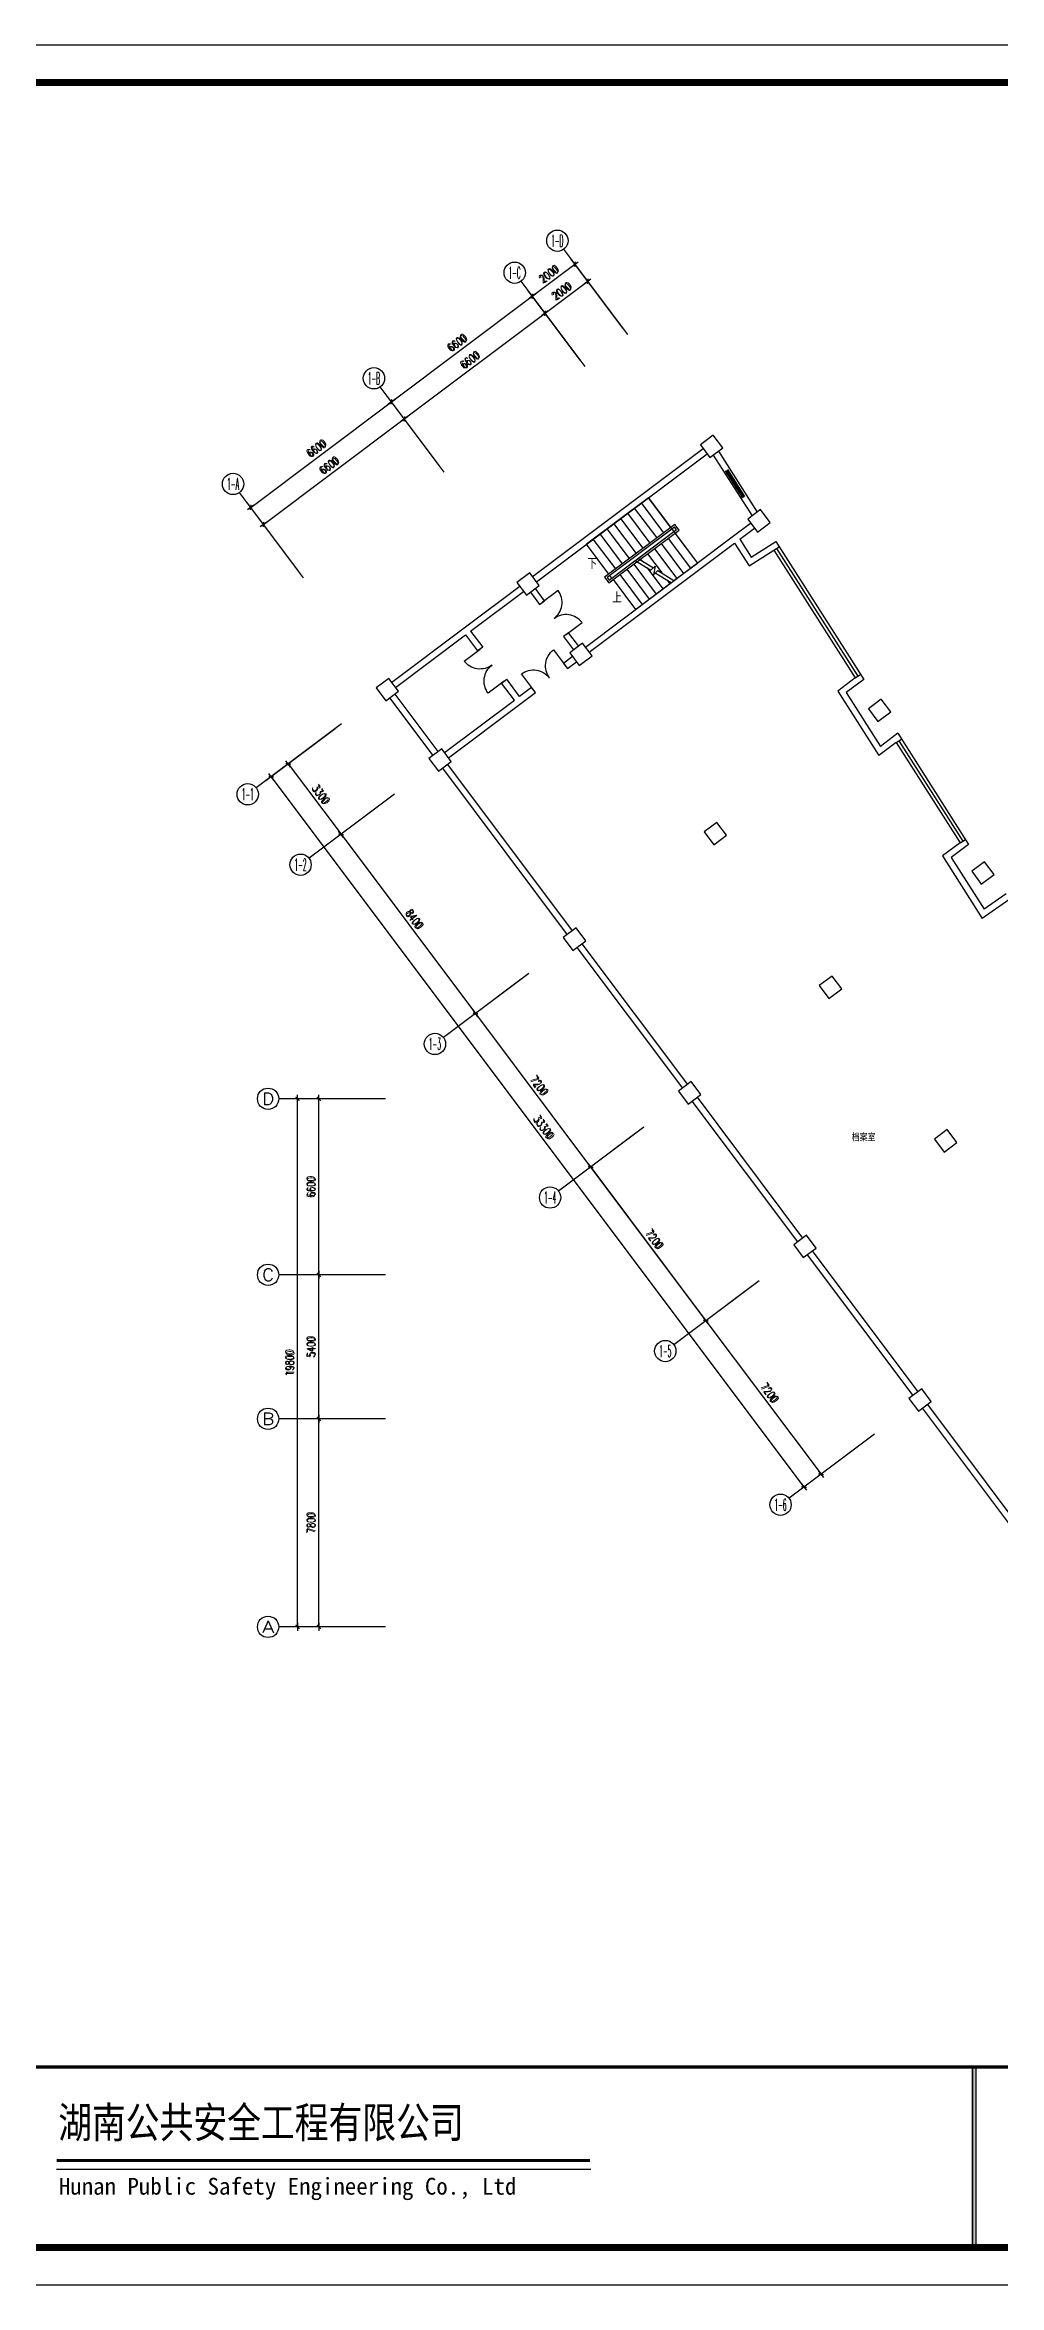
# Model space of a CAD drawing. Extents: x -149393 to 1177518, y -366685 to 296590.
# Drawn here: x 915555 to 951346, y 212582 to 296590 of the extents above; entities that cross this region are included whole.
import ezdxf
from ezdxf.enums import TextEntityAlignment as Align

# ---------------------------------------------------------------- set-up
doc = ezdxf.new("R2010")
doc.units = 0
doc.header["$LTSCALE"] = 1000
doc.header["$MEASUREMENT"] = 0
doc.layers.get('0').update_dxf_attribs({"linetype": 'CONTINUOUS'})
doc.layers.get('Defpoints').update_dxf_attribs({"linetype": 'CONTINUOUS'})
for name, color, linetype in [('ABDE_DENG', 4, 'CONTINUOUS'), ('AXIS', 3, 'CONTINUOUS'), ('AXIS_TEXT', 7, 'CONTINUOUS'), ('COLUMN', 9, 'CONTINUOUS'), ('PUB_TITLE', 253, 'CONTINUOUS'), ('STAIR', 2, 'CONTINUOUS'), ('TEL_SYMB', 3, 'CONTINUOUS'), ('TEL_TEXT', 7, 'CONTINUOUS'), ('WALL', 9, 'CONTINUOUS'), ('WINDOW', 4, 'CONTINUOUS'), ('图层3', 250, 'CONTINUOUS')]:
    doc.layers.add(name, color=color, linetype=linetype)
doc.styles.add('-黑体', font='simhei.ttf', dxfattribs={"width": 0.8})
doc.styles.add('_TCH_AXIS', font='COMPLEX', dxfattribs={"bigfont": 'GBCBIG'})
doc.styles.add('_TCH_DIM', font='SIMPLEX', dxfattribs={"bigfont": 'GBCBIG'})
doc.styles.add('_TCH_DIM_T3', font='SIMPLEX', dxfattribs={"width": 0.705882, "bigfont": 'GBCBIG'})
doc.styles.add('_TEL_DIM', font='', dxfattribs={"width": 0.8, "height": 3.5})
doc.styles.add('BAO', font='simhei.ttf', dxfattribs={"height": 20})
doc.styles.add('COMPLEX', font='COMPLEX')
doc.styles.add('DIM_FONT', font='SIMPLEX.shx', dxfattribs={"width": 0.8})
doc.styles.get('_TEL_DIM').set_extended_font_data('SimSun')
doc.dimstyles.new('_TCH_ARCH&&100', dxfattribs={"dimtxt": 297.5, "dimasz": 100, "dimexe": 250, "dimexo": 300, "dimgap": 126.25, "dimtad": 1, "dimdec": 0, "dimzin": 0, "dimdsep": 46, "dimtxsty": '_TCH_DIM_T3', "dimblk": 'ARCHTICK', "dimcen": 0.09, "dimclrt": 7, "dimazin": 2, "dimtfac": 1, "dimtdec": 0, "dimtix": 1, "dimtmove": 2, "dimatfit": 3, "dimfxl": 1, "dimtolj": 1, "dimtzin": 0, "dimarcsym": 0})
doc.dimstyles.new('DIMN', dxfattribs={"dimtxt": 300, "dimasz": 1, "dimexe": 250, "dimexo": 300, "dimgap": 150, "dimtad": 1, "dimdec": 0, "dimdsep": 46, "dimtxsty": 'DIM_FONT', "dimblk": '_DIMX', "dimcen": 2.5, "dimclrt": 7, "dimadec": 0, "dimazin": 0, "dimtfac": 1, "dimtdec": 0, "dimtix": 1, "dimtmove": 2, "dimatfit": 3, "dimldrblk": '_DIMX', "dimfxl": 1, "dimtolj": 1, "dimarcsym": 0})

# ---------------------------------------------------------------- blocks, each defined once
blk = doc.blocks.new('_DIMX')
blk.add_line((-150, 0), (150, 0))
at = {"const_width": 50}
blk.add_lwpolyline([(-70, -70), (70, 70)], dxfattribs=at)
blk = doc.blocks.new('_ArchTick')
at = {"color": 0, "linetype": 'ByBlock', "const_width": 0.4}
blk.add_lwpolyline([(-0.5, -0.5), (0.5, 0.5)], dxfattribs=at)
blk = doc.blocks.new('*D486')
at = {"layer": 'AXIS', "color": 0, "lineweight": -2, "transparency": 16777216}
for p, q in [((934316, 286524), (935916, 287724)), ((937236, 285964), (935766, 287924)), ((935636, 284764), (934166, 286724))]:
    blk.add_line(p, q, dxfattribs=at)
at = {"layer": 'Defpoints', "color": 0, "transparency": 16777216}
for p in [(935916, 287724), (937416, 285724), (935816, 284524)]:
    blk.add_point(p, dxfattribs=at)
at = {"layer": 'AXIS', "color": 0, "lineweight": -2, "transparency": 16777216, "xscale": 100, "yscale": 100, "zscale": 100}
for p, rotation in [((935916, 287724), 36.87000000000068), ((934316, 286524), 216.8700000000007)]:
    blk.add_blockref('_ArchTick', p, dxfattribs=dict(at, rotation=rotation))
at = {"layer": 'AXIS', "color": 7, "transparency": 16777216, "insert": (934951, 287344), "char_height": 297.5, "attachment_point": 5, "rotation": 36.87, "style": '_TCH_DIM_T3'}
blk.add_mtext('\\A1;2000', dxfattribs=at)
blk = doc.blocks.new('*D487')
at = {"layer": 'AXIS', "color": 0, "lineweight": -2, "transparency": 16777216}
for p, q in [((933836, 287164), (935436, 288364)), ((937236, 285964), (935286, 288564)), ((935636, 284764), (933686, 287364))]:
    blk.add_line(p, q, dxfattribs=at)
at = {"layer": 'Defpoints', "color": 0, "transparency": 16777216}
for p in [(935436, 288364), (937416, 285724), (935816, 284524)]:
    blk.add_point(p, dxfattribs=at)
at = {"layer": 'AXIS', "color": 0, "lineweight": -2, "transparency": 16777216, "xscale": 100, "yscale": 100, "zscale": 100}
for p, rotation in [((935436, 288364), 36.87000000000068), ((933836, 287164), 216.8700000000007)]:
    blk.add_blockref('_ArchTick', p, dxfattribs=dict(at, rotation=rotation))
at = {"layer": 'AXIS', "color": 7, "transparency": 16777216, "insert": (934471, 287984), "char_height": 297.5, "attachment_point": 5, "rotation": 36.87, "style": '_TCH_DIM_T3'}
blk.add_mtext('\\A1;2000', dxfattribs=at)
blk = doc.blocks.new('*D488')
at = {"layer": 'AXIS', "color": 0, "lineweight": -2, "transparency": 16777216}
for p, q in [((929036, 282564), (934316, 286524)), ((935636, 284764), (934166, 286724)), ((930356, 280804), (928886, 282764))]:
    blk.add_line(p, q, dxfattribs=at)
at = {"layer": 'Defpoints', "color": 0, "transparency": 16777216}
for p in [(934316, 286524), (935816, 284524), (930536, 280564)]:
    blk.add_point(p, dxfattribs=at)
at = {"layer": 'AXIS', "color": 0, "lineweight": -2, "transparency": 16777216, "xscale": 100, "yscale": 100, "zscale": 100}
for p, rotation in [((934316, 286524), 36.86999999999998), ((929036, 282564), 216.87)]:
    blk.add_blockref('_ArchTick', p, dxfattribs=dict(at, rotation=rotation))
at = {"layer": 'AXIS', "color": 7, "transparency": 16777216, "insert": (931511, 284764), "char_height": 297.5, "attachment_point": 5, "rotation": 36.87, "style": '_TCH_DIM_T3'}
blk.add_mtext('\\A1;6600', dxfattribs=at)
blk = doc.blocks.new('*D489')
at = {"layer": 'AXIS', "color": 0, "lineweight": -2, "transparency": 16777216}
for p, q in [((935636, 284764), (933686, 287364)), ((928556, 283204), (933836, 287164)), ((930356, 280804), (928406, 283404))]:
    blk.add_line(p, q, dxfattribs=at)
at = {"layer": 'Defpoints', "color": 0, "transparency": 16777216}
for p in [(933836, 287164), (935816, 284524), (930536, 280564)]:
    blk.add_point(p, dxfattribs=at)
at = {"layer": 'AXIS', "color": 0, "lineweight": -2, "transparency": 16777216, "xscale": 100, "yscale": 100, "zscale": 100}
for p, rotation in [((933836, 287164), 36.86999999999998), ((928556, 283204), 216.87)]:
    blk.add_blockref('_ArchTick', p, dxfattribs=dict(at, rotation=rotation))
at = {"layer": 'AXIS', "color": 7, "transparency": 16777216, "insert": (931031, 285404), "char_height": 297.5, "attachment_point": 5, "rotation": 36.87, "style": '_TCH_DIM_T3'}
blk.add_mtext('\\A1;6600', dxfattribs=at)
blk = doc.blocks.new('*D490')
at = {"layer": 'AXIS', "color": 0, "lineweight": -2, "transparency": 16777216}
for p, q in [((923756, 278604), (929036, 282564)), ((930356, 280804), (928886, 282764)), ((925076, 276844), (923606, 278804))]:
    blk.add_line(p, q, dxfattribs=at)
at = {"layer": 'Defpoints', "color": 0, "transparency": 16777216}
for p in [(929036, 282564), (930536, 280564), (925256, 276604)]:
    blk.add_point(p, dxfattribs=at)
at = {"layer": 'AXIS', "color": 0, "lineweight": -2, "transparency": 16777216, "xscale": 100, "yscale": 100, "zscale": 100}
for p, rotation in [((929036, 282564), 36.86999999999937), ((923756, 278604), 216.8699999999994)]:
    blk.add_blockref('_ArchTick', p, dxfattribs=dict(at, rotation=rotation))
at = {"layer": 'AXIS', "color": 7, "transparency": 16777216, "insert": (926231, 280804), "char_height": 297.5, "attachment_point": 5, "rotation": 36.87, "style": '_TCH_DIM_T3'}
blk.add_mtext('\\A1;6600', dxfattribs=at)
blk = doc.blocks.new('*D491')
at = {"layer": 'AXIS', "color": 0, "lineweight": -2, "transparency": 16777216}
for p, q in [((923276, 279244), (928556, 283204)), ((930356, 280804), (928406, 283404)), ((925076, 276844), (923126, 279444))]:
    blk.add_line(p, q, dxfattribs=at)
at = {"layer": 'Defpoints', "color": 0, "transparency": 16777216}
for p in [(928556, 283204), (930536, 280564), (925256, 276604)]:
    blk.add_point(p, dxfattribs=at)
at = {"layer": 'AXIS', "color": 0, "lineweight": -2, "transparency": 16777216, "xscale": 100, "yscale": 100, "zscale": 100}
for p, rotation in [((928556, 283204), 36.86999999999977), ((923276, 279244), 216.8699999999998)]:
    blk.add_blockref('_ArchTick', p, dxfattribs=dict(at, rotation=rotation))
at = {"layer": 'AXIS', "color": 7, "transparency": 16777216, "insert": (925751, 281444), "char_height": 297.5, "attachment_point": 5, "rotation": 36.87, "style": '_TCH_DIM_T3'}
blk.add_mtext('\\A1;6600', dxfattribs=at)
blk = doc.blocks.new('*D502')
at = {"layer": 'AXIS', "color": 0, "lineweight": -2, "transparency": 16777216}
for p, q in [((933465, 261587), (931505, 260117)), ((931705, 260267), (936025, 254507)), ((937785, 255827), (935825, 254357))]:
    blk.add_line(p, q, dxfattribs=at)
at = {"layer": 'Defpoints', "color": 0, "transparency": 16777216}
for p in [(933705, 261767), (938025, 256007), (936025, 254507)]:
    blk.add_point(p, dxfattribs=at)
at = {"layer": 'AXIS', "color": 0, "lineweight": -2, "transparency": 16777216, "xscale": 100, "yscale": 100, "zscale": 100}
for p, rotation in [((931705, 260267), 126.8700000000011), ((936025, 254507), 306.8700000000011)]:
    blk.add_blockref('_ArchTick', p, dxfattribs=dict(at, rotation=rotation))
at = {"layer": 'AXIS', "color": 7, "transparency": 16777216, "insert": (934085, 257552), "char_height": 297.5, "attachment_point": 5, "rotation": 306.87, "style": '_TCH_DIM_T3'}
blk.add_mtext('\\A1;7200', dxfattribs=at)
blk = doc.blocks.new('*D503')
at = {"layer": 'AXIS', "color": 0, "lineweight": -2, "transparency": 16777216}
for p, q in [((942105, 250067), (940145, 248597)), ((940345, 248747), (944665, 242987)), ((946425, 244307), (944465, 242837))]:
    blk.add_line(p, q, dxfattribs=at)
at = {"layer": 'Defpoints', "color": 0, "transparency": 16777216}
for p in [(942345, 250247), (946665, 244487), (944665, 242987)]:
    blk.add_point(p, dxfattribs=at)
at = {"layer": 'AXIS', "color": 0, "lineweight": -2, "transparency": 16777216, "xscale": 100, "yscale": 100, "zscale": 100}
for p, rotation in [((940345, 248747), 126.8700000000012), ((944665, 242987), 306.8700000000013)]:
    blk.add_blockref('_ArchTick', p, dxfattribs=dict(at, rotation=rotation))
at = {"layer": 'AXIS', "color": 7, "transparency": 16777216, "insert": (942725, 246032), "char_height": 297.5, "attachment_point": 5, "rotation": 306.87, "style": '_TCH_DIM_T3'}
blk.add_mtext('\\A1;7200', dxfattribs=at)
blk = doc.blocks.new('*D504')
at = {"layer": 'AXIS', "color": 0, "lineweight": -2, "transparency": 16777216}
for p, q in [((926445, 270947), (923845, 268997)), ((924045, 269147), (944025, 242507)), ((946425, 244307), (943825, 242357))]:
    blk.add_line(p, q, dxfattribs=at)
at = {"layer": 'Defpoints', "color": 0, "transparency": 16777216}
for p in [(926685, 271127), (946665, 244487), (944025, 242507)]:
    blk.add_point(p, dxfattribs=at)
at = {"layer": 'AXIS', "color": 0, "lineweight": -2, "transparency": 16777216, "xscale": 100, "yscale": 100, "zscale": 100}
for p, rotation in [((924045, 269147), 126.8700000000008), ((944025, 242507), 306.8700000000008)]:
    blk.add_blockref('_ArchTick', p, dxfattribs=dict(at, rotation=rotation))
at = {"layer": 'AXIS', "color": 7, "transparency": 16777216, "insert": (934255, 255992), "char_height": 297.5, "attachment_point": 5, "rotation": 306.87, "style": '_TCH_DIM_T3'}
blk.add_mtext('\\A1;33300', dxfattribs=at)
blk = doc.blocks.new('*D505')
at = {"layer": 'AXIS', "color": 0, "lineweight": -2, "transparency": 16777216}
for p, q in [((937785, 255827), (935825, 254357)), ((936025, 254507), (940345, 248747)), ((942105, 250067), (940145, 248597))]:
    blk.add_line(p, q, dxfattribs=at)
at = {"layer": 'Defpoints', "color": 0, "transparency": 16777216}
for p in [(938025, 256007), (942345, 250247), (940345, 248747)]:
    blk.add_point(p, dxfattribs=at)
at = {"layer": 'AXIS', "color": 0, "lineweight": -2, "transparency": 16777216, "xscale": 100, "yscale": 100, "zscale": 100}
for p, rotation in [((936025, 254507), 126.8700000000003), ((940345, 248747), 306.8700000000003)]:
    blk.add_blockref('_ArchTick', p, dxfattribs=dict(at, rotation=rotation))
at = {"layer": 'AXIS', "color": 7, "transparency": 16777216, "insert": (938405, 251792), "char_height": 297.5, "attachment_point": 5, "rotation": 306.87, "style": '_TCH_DIM_T3'}
blk.add_mtext('\\A1;7200', dxfattribs=at)
blk = doc.blocks.new('*D506')
at = {"layer": 'AXIS', "color": 0, "lineweight": -2, "transparency": 16777216}
for p, q in [((928425, 268307), (926465, 266837)), ((926665, 266987), (931705, 260267)), ((933465, 261587), (931505, 260117))]:
    blk.add_line(p, q, dxfattribs=at)
at = {"layer": 'Defpoints', "color": 0, "transparency": 16777216}
for p in [(928665, 268487), (933705, 261767), (931705, 260267)]:
    blk.add_point(p, dxfattribs=at)
at = {"layer": 'AXIS', "color": 0, "lineweight": -2, "transparency": 16777216, "xscale": 100, "yscale": 100, "zscale": 100}
for p, rotation in [((926665, 266987), 126.8700000000008), ((931705, 260267), 306.8700000000008)]:
    blk.add_blockref('_ArchTick', p, dxfattribs=dict(at, rotation=rotation))
at = {"layer": 'AXIS', "color": 7, "transparency": 16777216, "insert": (929405, 263792), "char_height": 297.5, "attachment_point": 5, "rotation": 306.87, "style": '_TCH_DIM_T3'}
blk.add_mtext('\\A1;8400', dxfattribs=at)
blk = doc.blocks.new('*D507')
at = {"layer": 'AXIS', "color": 0, "lineweight": -2, "transparency": 16777216}
for p, q in [((926445, 270947), (924485, 269477)), ((924685, 269627), (926665, 266987)), ((928425, 268307), (926465, 266837))]:
    blk.add_line(p, q, dxfattribs=at)
at = {"layer": 'Defpoints', "color": 0, "transparency": 16777216}
for p in [(926685, 271127), (928665, 268487), (926665, 266987)]:
    blk.add_point(p, dxfattribs=at)
at = {"layer": 'AXIS', "color": 0, "lineweight": -2, "transparency": 16777216, "xscale": 100, "yscale": 100, "zscale": 100}
for p, rotation in [((924685, 269627), 126.8700000000016), ((926665, 266987), 306.8700000000015)]:
    blk.add_blockref('_ArchTick', p, dxfattribs=dict(at, rotation=rotation))
at = {"layer": 'AXIS', "color": 7, "transparency": 16777216, "insert": (925895, 268472), "char_height": 297.5, "attachment_point": 5, "rotation": 306.87, "style": '_TCH_DIM_T3'}
blk.add_mtext('\\A1;3300', dxfattribs=at)
blk = doc.blocks.new('*D513')
at = {"layer": 'AXIS', "color": 0, "lineweight": -2, "transparency": 16777216}
for p, q in [((928030, 245068), (925580, 245068)), ((925830, 237268), (925830, 245068)), ((928030, 237268), (925580, 237268))]:
    blk.add_line(p, q, dxfattribs=at)
at = {"layer": 'Defpoints', "color": 0, "transparency": 16777216}
for p in [(925830, 245068), (928330, 245068), (928330, 237268)]:
    blk.add_point(p, dxfattribs=at)
at = {"layer": 'AXIS', "color": 0, "lineweight": -2, "transparency": 16777216, "xscale": 100, "yscale": 100, "zscale": 100}
for p, rotation in [((925830, 245068), 90), ((925830, 237268), 270)]:
    blk.add_blockref('_ArchTick', p, dxfattribs=dict(at, rotation=rotation))
at = {"layer": 'AXIS', "color": 7, "transparency": 16777216, "insert": (925555, 241168), "char_height": 297.5, "attachment_point": 5, "rotation": 90, "style": '_TCH_DIM_T3'}
blk.add_mtext('\\A1;7800', dxfattribs=at)
blk = doc.blocks.new('*D514')
at = {"layer": 'AXIS', "color": 0, "lineweight": -2, "transparency": 16777216}
for p, q in [((927730, 257068), (924780, 257068)), ((925030, 237268), (925030, 257068)), ((927730, 237268), (924780, 237268))]:
    blk.add_line(p, q, dxfattribs=at)
at = {"layer": 'Defpoints', "color": 0, "transparency": 16777216}
for p in [(925030, 257068), (928030, 257068), (928030, 237268)]:
    blk.add_point(p, dxfattribs=at)
at = {"layer": 'AXIS', "color": 0, "lineweight": -2, "transparency": 16777216, "xscale": 100, "yscale": 100, "zscale": 100}
for p, rotation in [((925030, 257068), 90), ((925030, 237268), 270)]:
    blk.add_blockref('_ArchTick', p, dxfattribs=dict(at, rotation=rotation))
at = {"layer": 'AXIS', "color": 7, "transparency": 16777216, "insert": (924755, 247168), "char_height": 297.5, "attachment_point": 5, "rotation": 90, "style": '_TCH_DIM_T3'}
blk.add_mtext('\\A1;19800', dxfattribs=at)
blk = doc.blocks.new('*D515')
at = {"layer": 'AXIS', "color": 0, "lineweight": -2, "transparency": 16777216}
for p, q in [((928030, 250468), (925580, 250468)), ((925830, 245068), (925830, 250468)), ((928030, 245068), (925580, 245068))]:
    blk.add_line(p, q, dxfattribs=at)
at = {"layer": 'Defpoints', "color": 0, "transparency": 16777216}
for p in [(925830, 250468), (928330, 250468), (928330, 245068)]:
    blk.add_point(p, dxfattribs=at)
at = {"layer": 'AXIS', "color": 0, "lineweight": -2, "transparency": 16777216, "xscale": 100, "yscale": 100, "zscale": 100}
for p, rotation in [((925830, 250468), 90), ((925830, 245068), 270)]:
    blk.add_blockref('_ArchTick', p, dxfattribs=dict(at, rotation=rotation))
at = {"layer": 'AXIS', "color": 7, "transparency": 16777216, "insert": (925555, 247768), "char_height": 297.5, "attachment_point": 5, "rotation": 90, "style": '_TCH_DIM_T3'}
blk.add_mtext('\\A1;5400', dxfattribs=at)
blk = doc.blocks.new('*D516')
at = {"layer": 'AXIS', "color": 0, "lineweight": -2, "transparency": 16777216}
for p, q in [((928030, 257068), (925580, 257068)), ((925830, 250468), (925830, 257068)), ((928030, 250468), (925580, 250468))]:
    blk.add_line(p, q, dxfattribs=at)
at = {"layer": 'Defpoints', "color": 0, "transparency": 16777216}
for p in [(925830, 257068), (928330, 257068), (928330, 250468)]:
    blk.add_point(p, dxfattribs=at)
at = {"layer": 'AXIS', "color": 0, "lineweight": -2, "transparency": 16777216, "xscale": 100, "yscale": 100, "zscale": 100}
for p, rotation in [((925830, 257068), 90), ((925830, 250468), 270)]:
    blk.add_blockref('_ArchTick', p, dxfattribs=dict(at, rotation=rotation))
at = {"layer": 'AXIS', "color": 7, "transparency": 16777216, "insert": (925555, 253768), "char_height": 297.5, "attachment_point": 5, "rotation": 90, "style": '_TCH_DIM_T3'}
blk.add_mtext('\\A1;6600', dxfattribs=at)
blk = doc.blocks.new('_FZHK')
blk.add_lwpolyline([(-0.5, -0.5), (0.5, -0.5), (0.5, 0.5), (-0.5, 0.5)], close=True)
blk = doc.blocks.new('_AXISO')
blk.add_circle((0, 0), 0.5)
at = {"layer": 'AXIS_TEXT', "style": 'COMPLEX', "width": 1.041667}
blk.add_attdef('A', text='', height=0.56, dxfattribs=at).set_placement((-0.25, -0.28), (0.25, -0.28), align=Align.FIT)
blk = doc.blocks.new('$TCHSYS$WIN2D')
for p, q in [((-0.5, 0.5), (0.5, 0.5)), ((0.5, 0.167), (-0.5, 0.167)), ((0.5, -0.167), (-0.5, -0.167)), ((-0.5, -0.5), (0.5, -0.5))]:
    blk.add_line(p, q)

msp = doc.modelspace()

# ---------------------------------------------------------------- hatches: boundary and pattern name
at = {"layer": 'ABDE_DENG'}
msp.add_hatch(color=256, dxfattribs=at).paths.add_polyline_path([(950345.8, 220764.4), (950466.7, 220764.4), (950466.7, 213996), (950345.8, 213996)])

# ---------------------------------------------------------------- linework, layer by layer
at = {"color": 59}
for p, q in [((942894.5, 277640.3), (943096.9, 277769.2)), ((942894.5, 277640.3), (945943.8, 272848)), ((942894.5, 277640.3), (945943.8, 272848)), ((942968.1, 277971.7), (946265.6, 272789.3)), ((942995.7, 277704.7), (946045.1, 272912.4)), ((945943.8, 272848), (946146.3, 272976.8)), ((947484.7, 270426.3), (947687.2, 270555.1)), ((947548.1, 270773.8), (950199.6, 266606.7)), ((947484.7, 270426.3), (949877.8, 266665.3)), ((947484.7, 270426.3), (949877.8, 266665.3)), ((947586, 270490.7), (949979.1, 266729.7)), ((949877.8, 266665.3), (950080.3, 266794.2))]:
    msp.add_line(p, q, dxfattribs=at)
at = {"layer": 'ABDE_DENG'}
msp.add_lwpolyline([(950345.8, 220764.4), (950466.7, 220764.4), (950466.7, 213996), (950345.8, 213996)], close=True, dxfattribs=at)
msp.add_lwpolyline([(950466.7, 220764.4), (950466.7, 213996)], dxfattribs=at)
at = {"layer": 'AXIS'}
for p, q in [((937416.4, 285724.2), (935016.4, 288924.2)), ((935816.4, 284524.2), (933416.4, 287724.2)), ((930536.4, 280564.2), (928136.4, 283764.2)), ((925256.4, 276604.2), (922856.4, 279804.2)), ((926685.3, 271127.1), (923485.3, 268727.1)), ((928665.3, 268487.1), (925465.3, 266087.1)), ((928665.3, 268487.1), (925465.3, 266087.1)), ((933705.3, 261767.1), (930505.3, 259367.1)), ((928330.5, 257068.1), (924330.5, 257068.1)), ((938025.3, 256007.1), (934825.3, 253607.1)), ((928330.5, 250468.1), (924330.5, 250468.1)), ((928330.5, 250468.1), (924330.5, 250468.1)), ((942345.3, 250247.1), (939145.3, 247847.1)), ((928330.5, 245068.1), (924330.5, 245068.1)), ((928330.5, 245068.1), (924330.5, 245068.1)), ((946665.3, 244487.1), (943465.3, 242087.1)), ((928330.5, 237268.1), (924330.5, 237268.1))]:
    msp.add_line(p, q, dxfattribs=at)
for centre in [(923165.3, 268487.1), (925145.3, 265847.1), (930185.3, 259127.1), (923930.5, 257068.1), (934505.3, 253367.1), (923930.5, 250468.1), (923930.5, 245068.1), (923930.5, 237268.1)]:
    msp.add_circle(centre, 400, dxfattribs=at)
at = {"layer": 'PUB_TITLE'}
for p, q in [((950345.8, 220764.4), (950345.8, 213996)), ((950466.7, 220764.4), (950466.7, 213996))]:
    msp.add_line(p, q, dxfattribs=at)
msp.add_lwpolyline([(901975.2, 296590.3), (1020775.2, 296590.3), (1020775.2, 212581.7), (901975.2, 212581.7)], close=True, dxfattribs=at)
at = {"layer": 'PUB_TITLE', "const_width": 270.7}
msp.add_lwpolyline([(909046.7, 295176), (1019361, 295176), (1019361, 213996), (909046.7, 213996), (909046.7, 295176)], close=True, dxfattribs=at)
at = {"layer": 'PUB_TITLE', "const_width": 135.4}
msp.add_lwpolyline([(909046.7, 220764.4), (1019361, 220764.4)], dxfattribs=at)
at = {"layer": 'STAIR', "color": 59}
for p, q in [((938191.3, 279606.6), (935867.6, 277863.9)), ((938255.9, 277906.9), (937416.7, 279025.7)), ((938514, 278100.5), (937674.9, 279219.3)), ((938772.2, 278294.2), (937933.1, 279413)), ((939030.4, 278487.8), (938191.3, 279606.6)), ((938191.3, 279606.6), (940027.3, 277158.6)), ((937223.1, 277132.3), (936384, 278251.1)), ((939188.2, 278606.1), (936549, 276626.7)), ((937481.3, 277326), (936642.2, 278444.8)), ((939173.9, 278505.7), (936649.4, 276612.4)), ((936706.7, 276416.3), (939346, 278395.8)), ((936721.1, 276516.7), (939245.6, 278410.1)), ((939073.5, 278430.4), (936749.8, 276687.7)), ((937739.5, 277519.6), (936900.4, 278638.4)), ((937997.7, 277713.2), (937158.6, 278832.1)), ((937802.4, 277327.7), (939145.2, 278334.8)), ((938930, 278083.8), (939769.1, 276965)), ((939245.6, 278410.1), (939173.9, 278505.7)), ((939346, 278395.8), (939188.2, 278606.1)), ((939188.2, 278277.4), (940027.3, 277158.6)), ((936706.7, 276745), (935867.6, 277863.9)), ((936964.9, 276938.7), (936125.8, 278057.5)), ((936821.5, 276592), (937699.6, 277250.6)), ((937699.6, 277250.6), (938288, 276889)), ((937802.4, 277327.7), (938377.8, 276974.1)), ((937897.3, 277309.2), (937952.7, 277235.3)), ((938155.5, 277502.9), (938701, 276775.5)), ((938413.6, 277696.5), (939252.8, 276577.7)), ((938671.8, 277890.2), (939510.9, 276771.3)), ((936549, 276626.7), (936706.7, 276416.3)), ((936649.4, 276612.4), (936721.1, 276516.7)), ((936821.5, 276592), (936749.8, 276687.7)), ((936864.5, 276534.7), (937703.6, 275415.9)), ((937122.7, 276728.3), (937961.8, 275609.5)), ((937380.9, 276922), (938220, 275803.1)), ((937639.1, 277115.6), (938478.2, 275996.8)), ((937703.6, 275415.9), (939046.4, 276423)), ((938147.9, 276975.1), (938736.4, 276190.4)), ((938288, 276889), (938442.9, 277035.6)), ((938442.9, 277035.6), (938378.4, 276720.7)), ((938378.4, 276720.7), (938540.5, 276874.1)), ((938450.6, 276789.1), (939046.4, 276423)), ((938540.5, 276874.1), (939149.3, 276500.1)), ((938896.1, 276515.3), (938994.6, 276384.1)), ((939149.3, 276500.1), (940027.3, 277158.6))]:
    msp.add_line(p, q, dxfattribs=at)
at = {"layer": 'TEL_SYMB', "color": 59, "elevation": 1793}
msp.add_lwpolyline([(936179.6, 277178.9, 0, 0, 0), (939206.1, 279448.8, 0, 0, 0), (940160, 278177, 0, 0, 0), (938840.4, 277187.3, 95.6, 0, 0), (938553.5, 276972.2, 0, 0, 0)], format="xyseb", dxfattribs=at)
at = {"layer": 'TEL_SYMB', "color": 59}
msp.add_lwpolyline([(937133.5, 275907.1, 0, 0, 0), (938008.4, 276563.4, 95.6, 0, 0), (938295.3, 276778.5, 0, 0, 0)], format="xyseb", dxfattribs=at)
at = {"layer": 'WALL', "color": 59}
for p, q in [((933847.8, 276649), (940247.8, 281449)), ((933991.8, 276457), (940391.8, 281257)), ((940625, 281206.9), (942078.8, 278922.2)), ((940817.6, 281351.3), (942271.3, 279066.7)), ((935827.8, 274009), (941385.2, 278177.1)), ((941385.2, 278177.1), (942024.6, 278656.6)), ((941618.1, 278051.7), (942168.6, 278464.6)), ((935971.8, 273817), (941425.5, 277907.3)), ((941425.5, 277907.3), (941969.8, 277052)), ((941618.1, 278051.7), (942043.4, 277383.3)), ((941969.8, 277052), (942894.5, 277640.3)), ((942043.4, 277383.3), (942968.1, 277971.7)), ((931284.5, 274726.5), (933367.8, 276289)), ((931524.5, 274606.5), (933511.8, 276097)), ((933763.8, 276061), (934107.9, 275602.2)), ((934299.9, 275746.2), (933955.8, 276205)), ((934107.9, 275602.2), (934299.9, 275746.2)), ((928567.8, 272689), (931284.5, 274726.5)), ((928711.8, 272497), (931332.5, 274462.5)), ((931332.5, 274462.5), (931784.7, 273859.7)), ((931524.5, 274606.5), (931976.7, 274003.7)), ((931976.7, 274003.7), (931784.7, 273859.7)), ((935199.9, 274546.2), (935007.9, 274402.2)), ((935007.9, 274402.2), (935383.8, 273901)), ((935575.8, 274045), (935199.9, 274546.2)), ((935347.8, 273649), (935010.5, 273396)), ((935010.5, 273396), (935154.5, 273204)), ((935154.5, 273204), (935491.8, 273457)), ((928675.8, 272245), (930295.8, 270085)), ((932684.7, 272659.7), (932876.7, 272803.7)), ((933168.5, 272014.5), (932684.7, 272659.7)), ((933360.5, 272158.5), (932876.7, 272803.7)), ((933810.5, 272496), (933360.5, 272158.5)), ((933408.5, 271894.5), (933954.5, 272304)), ((933954.5, 272304), (933810.5, 272496)), ((945943.8, 272848), (945289.6, 272357.3)), ((945289.6, 272357.3), (946830.5, 269935.6)), ((946265.6, 272789.3), (945611.4, 272298.6)), ((945611.4, 272298.6), (946893.9, 270283.2)), ((928483.8, 272101), (930103.8, 269941)), ((930547.8, 270049), (933168.5, 272014.5)), ((930691.8, 269857), (933408.5, 271894.5)), ((947548.1, 270773.8), (946893.9, 270283.2)), ((947484.7, 270426.3), (946830.5, 269935.6)), ((930463.8, 269461), (935143.8, 263221)), ((930655.8, 269605), (935335.8, 263365)), ((949877.8, 266665.3), (949223.6, 266174.7)), ((950199.6, 266606.7), (949545.4, 266116)), ((949223.6, 266174.7), (950713.7, 263832.8)), ((949545.4, 266116), (950781.1, 264174)), ((951604.8, 264755), (950781.1, 264174)), ((951743.1, 264558.8), (950713.7, 263832.8)), ((935503.8, 262741), (939463.8, 257461)), ((935695.8, 262885), (939655.8, 257605)), ((940015.8, 257125), (943975.8, 251845)), ((939823.8, 256981), (943783.8, 251701)), ((944143.8, 251221), (948103.9, 245941)), ((944335.8, 251365), (948295.9, 246085)), ((948463.9, 245461), (952853.5, 239608.1)), ((948655.9, 245605), (953063.5, 239728.1))]:
    msp.add_line(p, q, dxfattribs=at)
at = {"layer": 'WINDOW', "color": 59, "extrusion": (7.34766e-17, -9.79684e-17, -1)}
msp.add_lwpolyline([(-935103.9, 274474.2), (-935703.9, 274924.2, -0.4142136), (-934653.9, 275074.2, -0.4142136), (-934803.9, 276124.2), (-934203.9, 275674.2)], format="xyb", dxfattribs=at)
at = {"layer": 'WINDOW', "color": 59, "extrusion": (0, 0, -1)}
msp.add_lwpolyline([(-932779.1, 272733.8), (-932179.1, 272283.8, 0.4142136), (-932329.1, 273333.8, 0.4142136), (-931279.1, 273483.8), (-931879.1, 273933.8)], format="xyb", dxfattribs=at)
at = {"layer": 'WINDOW', "color": 59}
msp.add_lwpolyline([(933882.5, 272400), (933432.5, 273000, -0.4142136), (934482.5, 272850, -0.4142136), (934632.5, 273900), (935082.5, 273300)], format="xyb", dxfattribs=at)
at = {"layer": '图层3'}
msp.add_line((915994.9, 216932.6), (936029.8, 216932.6), dxfattribs=at)
at = {"layer": '图层3', "const_width": 123.3}
msp.add_lwpolyline([(915994.9, 217256.9), (936002.5, 217256.9)], dxfattribs=at)

# ---------------------------------------------------------------- block references
at = {"layer": 'AXIS'}
ref = msp.add_blockref('_AXISO', (934776.4, 289244.2), dxfattribs=dict(at, xscale=800, yscale=800, zscale=800))
ref.add_attrib('A', '1-D', dxfattribs={"layer": 'AXIS_TEXT', "height": 452.55, "style": '_TCH_AXIS', "width": 0.362069}).set_placement((934550.1, 289017.9), (935002.7, 289017.9), align=Align.FIT)
ref = msp.add_blockref('_AXISO', (933176.4, 288044.2), dxfattribs=dict(at, xscale=800, yscale=800, zscale=800))
ref.add_attrib('A', '1-C', dxfattribs={"layer": 'AXIS_TEXT', "height": 452.55, "style": '_TCH_AXIS', "width": 0.375}).set_placement((932950.1, 287817.9), (933402.7, 287817.9), align=Align.FIT)
ref = msp.add_blockref('_AXISO', (927896.4, 284084.2), dxfattribs=dict(at, xscale=800, yscale=800, zscale=800))
ref.add_attrib('A', '1-B', dxfattribs={"layer": 'AXIS_TEXT', "height": 452.55, "style": '_TCH_AXIS', "width": 0.362069}).set_placement((927670.1, 283857.9), (928122.7, 283857.9), align=Align.FIT)
ref = msp.add_blockref('_AXISO', (922616.4, 280124.2), dxfattribs=dict(at, xscale=800, yscale=800, zscale=800))
ref.add_attrib('A', '1-A', dxfattribs={"layer": 'AXIS_TEXT', "height": 452.55, "style": '_TCH_AXIS', "width": 0.355932}).set_placement((922390.1, 279897.9), (922842.7, 279897.9), align=Align.FIT)
ref = msp.add_blockref('_AXISO', (938825.3, 247607.1), dxfattribs=dict(at, xscale=800, yscale=800, zscale=800))
ref.add_attrib('A', '1-5', dxfattribs={"layer": 'AXIS_TEXT', "height": 452.55, "style": '_TCH_AXIS', "width": 0.381818}).set_placement((938599, 247380.8), (939051.6, 247380.8), align=Align.FIT)
ref = msp.add_blockref('_AXISO', (943145.3, 241847.1), dxfattribs=dict(at, xscale=800, yscale=800, zscale=800))
ref.add_attrib('A', '1-6', dxfattribs={"layer": 'AXIS_TEXT', "height": 452.55, "style": '_TCH_AXIS', "width": 0.381818}).set_placement((942919.1, 241620.8), (943371.6, 241620.8), align=Align.FIT)
at = {"layer": 'COLUMN', "color": 59}
for p, xscale, yscale, zscale, rotation in [((940559.8, 281533), 600.0000000000551, 600.0000000000551, 600.0000000000551, 36.86999999999735), ((942336.6, 278740.6), 600.0000000000144, 600.0000000000144, 600.0000000000144, 306.8700000000038), ((933679.8, 276373), 599.999999999962, 599.999999999962, 599.999999999962, 36.87000000000402), ((935659.8, 273733), 599.9999999999445, 599.9999999999445, 599.9999999999445, 306.8699999999949), ((928399.8, 272413), 599.999999999962, 599.999999999962, 599.999999999962, 36.87000000000402), ((946859.4, 271632.7), 599.9999999999562, 599.9999999999562, 599.9999999999562, 306.869999999994), ((930379.8, 269773), 599.999999999962, 599.999999999962, 599.999999999962, 36.87000000000402), ((940699.8, 267013), 599.9999999999445, 599.9999999999445, 599.9999999999445, 306.8699999999949), ((950736, 265540.2), 599.9999999999562, 599.9999999999562, 599.9999999999562, 306.869999999994), ((935419.8, 263053), 600.0000000000464, 600.0000000000464, 600.0000000000464, 36.86999999999623), ((945019.8, 261253), 600.0000000000144, 600.0000000000144, 600.0000000000144, 306.8700000000038), ((939739.8, 257293), 599.999999999962, 599.999999999962, 599.999999999962, 36.87000000000402), ((949339.8, 255493), 600.0000000000464, 600.0000000000464, 600.0000000000464, 216.8699999999962), ((944059.8, 251533), 599.999999999962, 599.999999999962, 599.999999999962, 36.87000000000402), ((948379.9, 245773), 600.000000000026, 600.000000000026, 600.000000000026, 306.8700000000029)]:
    msp.add_blockref('_FZHK', p, dxfattribs=dict(at, xscale=xscale, yscale=yscale, zscale=zscale, rotation=rotation))
at = {"layer": 'WINDOW', "color": 59, "xscale": -1200, "yscale": 100, "zscale": -1200, "rotation": 302.468556140008}
msp.add_blockref('$TCHSYS$WIN2D', (941448.2, 280136.8), dxfattribs=at)

# ---------------------------------------------------------------- texts
at = {"layer": 'AXIS', "color": 7, "style": '_TCH_AXIS'}
for s, height, width, p, p2 in [('1-1', 452.55, 0.42, (922939, 268260.8), (923391.6, 268260.8)), ('1-2', 452.55, 0.381818, (924919, 265620.8), (925371.6, 265620.8)), ('1-3', 452.55, 0.381818, (929959, 258900.8), (930411.6, 258900.8)), ('D', 452.5, 1.235294, (923704.2, 256841.8), (924156.7, 256841.8)), ('1-4', 452.55, 0.368421, (934279, 253140.8), (934731.6, 253140.8)), ('C', 452.5, 1.4, (923704.2, 250241.8), (924156.7, 250241.8)), ('B', 452.5, 1.235294, (923704.2, 244841.8), (924156.7, 244841.8)), ('A', 452.5, 1.166667, (923704.2, 237041.8), (924156.7, 237041.8))]:
    msp.add_text(s, height=height, dxfattribs=dict(at, width=width)).set_placement(p, p2, align=Align.FIT)
at = {"layer": 'TEL_TEXT', "color": 59, "style": '_TCH_DIM'}
for s, p in [('下', (935904.8, 276933.9, 1793)), ('上', (936836.4, 275662.1))]:
    msp.add_text(s, height=403.5, dxfattribs=at).set_placement(p)
at = {"layer": 'TEL_TEXT', "color": 59, "style": '_TEL_DIM', "width": 0.8}
msp.add_text('档案室', height=265.82, dxfattribs=at).set_placement((945816.8, 255505.3))
at = {"layer": '图层3', "style": 'BAO', "width": 1}
msp.add_text('Hunan Public Safety Engineering Co., Ltd', height=630.486, dxfattribs=at).set_placement((916083.2, 215976.8))
at = {"layer": '图层3', "insert": (916056.4, 219265.2), "char_height": 1161.335, "attachment_point": 1, "style": '-黑体'}
msp.add_mtext('湖南公共安全工程有限公司', dxfattribs=at)

# ---------------------------------------------------------------- dimensions: what is measured, and where the dimension line sits
at = {"layer": 'AXIS'}
for p1, p2, distance in [((935816.4, 284524.2), (937416.4, 285724.2), 3300), ((930536.4, 280564.2), (935816.4, 284524.2), 3300), ((935816.4, 284524.2), (937416.4, 285724.2), 2500), ((930536.4, 280564.2), (935816.4, 284524.2), 2500), ((925256.4, 276604.2), (930536.4, 280564.2), 3300), ((925256.4, 276604.2), (930536.4, 280564.2), 2500), ((926685.3, 271127.1), (946665.3, 244487.1), -3300), ((926685.3, 271127.1), (928665.3, 268487.1), -2500), ((928665.3, 268487.1), (933705.3, 261767.1), -2500), ((933705.3, 261767.1), (938025.3, 256007.1), -2500), ((928030.5, 237268.1), (928030.5, 257068.1), 3000), ((928330.5, 250468.1), (928330.5, 257068.1), 2500), ((938025.3, 256007.1), (942345.3, 250247.1), -2500), ((928330.5, 245068.1), (928330.5, 250468.1), 2500), ((942345.3, 250247.1), (946665.3, 244487.1), -2500), ((928330.5, 237268.1), (928330.5, 245068.1), 2500)]:
    msp.add_aligned_dim(p1=p1, p2=p2, distance=distance, dimstyle='DIMN', dxfattribs=at).render()
for p1, p2, distance, picture, middle in [((935816.4, 284524.2), (937416.4, 285724.2), 3300, '*D487', (934471.4, 287984.2)), ((930536.4, 280564.2), (935816.4, 284524.2), 3300, '*D489', (931031.4, 285404.2)), ((935816.4, 284524.2), (937416.4, 285724.2), 2500, '*D486', (934951.4, 287344.2)), ((930536.4, 280564.2), (935816.4, 284524.2), 2500, '*D488', (931511.4, 284764.2)), ((925256.4, 276604.2), (930536.4, 280564.2), 3300, '*D491', (925751.4, 281444.2)), ((925256.4, 276604.2), (930536.4, 280564.2), 2500, '*D490', (926231.4, 280804.2)), ((926685.3, 271127.1), (946665.3, 244487.1), -3300, '*D504', (934255.3, 255992.1)), ((926685.3, 271127.1), (928665.3, 268487.1), -2500, '*D507', (925895.3, 268472.1)), ((928665.3, 268487.1), (933705.3, 261767.1), -2500, '*D506', (929405.3, 263792.1)), ((933705.3, 261767.1), (938025.3, 256007.1), -2500, '*D502', (934085.3, 257552.1)), ((928030.5, 237268.1), (928030.5, 257068.1), 3000, '*D514', (924755.5, 247168.1)), ((928330.5, 250468.1), (928330.5, 257068.1), 2500, '*D516', (925555.5, 253768.1)), ((938025.3, 256007.1), (942345.3, 250247.1), -2500, '*D505', (938405.3, 251792.1)), ((928330.5, 245068.1), (928330.5, 250468.1), 2500, '*D515', (925555.5, 247768.1)), ((942345.3, 250247.1), (946665.3, 244487.1), -2500, '*D503', (942725.3, 246032.1)), ((928330.5, 237268.1), (928330.5, 245068.1), 2500, '*D513', (925555.5, 241168.1))]:
    dim = msp.add_aligned_dim(p1=p1, p2=p2, distance=distance, dimstyle='_TCH_ARCH&&100', dxfattribs=at)
    dim.commit()
    dim.dimension.update_dxf_attribs({"geometry": picture, "text_midpoint": middle})

doc.saveas('drawing.dxf')
